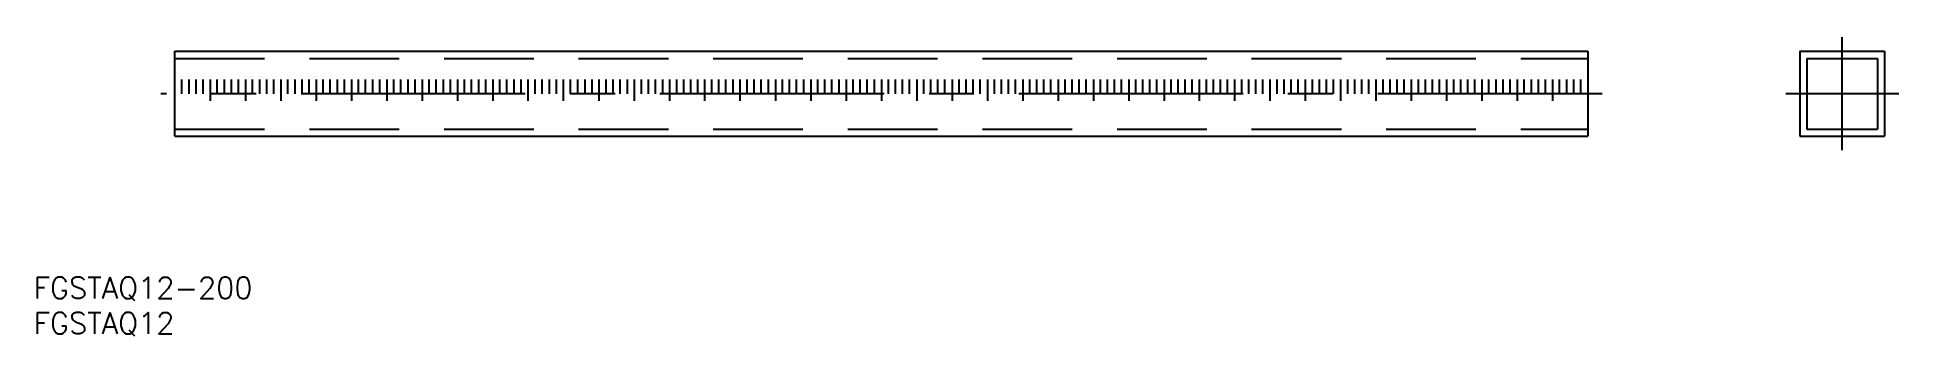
# Model space of a CAD drawing. Extents: x -19 to 244, y -28 to 14.
import ezdxf

# ---------------------------------------------------------------- set-up
doc = ezdxf.new("R2010")
doc.units = 0
doc.linetypes.add('CENTER', pattern=[50.8, 31.75, -6.35, 6.35, -6.35])
doc.linetypes.add('DASHED', pattern=[19.05, 12.7, -6.35])
doc.layers.get('0').update_dxf_attribs({"linetype": 'CONTINUOUS'})
doc.layers.add('CENTER', color=1, linetype='CONTINUOUS')
doc.styles.get("Standard").update_dxf_attribs({"font": 'txt.shx', "height": 3, "bigfont": 'bigfont.shx'})

msp = doc.modelspace()

# ---------------------------------------------------------------- linework, layer by layer
at = {"color": 7, "linetype": 'CONTINUOUS'}
for p, q in [((0, 0), (0, 12)), ((0, 12), (200, 12)), ((200, 12), (200, 0)), ((230, 12), (230, 0)), ((230, 12), (242, 12)), ((231, 11), (231, 1)), ((231, 11), (241, 11)), ((241, 11), (241, 1)), ((242, 12), (242, 0)), ((1, 6), (1, 8)), ((2, 6), (2, 8)), ((3, 6), (3, 8)), ((4, 6), (4, 8)), ((5, 8), (5, 5)), ((6, 6), (6, 8)), ((7, 6), (7, 8)), ((8, 6), (8, 8)), ((9, 6), (9, 8)), ((10, 8), (10, 5)), ((11, 6), (11, 8)), ((12, 6), (12, 8)), ((13, 6), (13, 8)), ((14, 6), (14, 8)), ((15, 8), (15, 5)), ((16, 6), (16, 8)), ((17, 6), (17, 8)), ((18, 6), (18, 8)), ((19, 6), (19, 8)), ((20, 8), (20, 5)), ((21, 6), (21, 8)), ((22, 6), (22, 8)), ((23, 6), (23, 8)), ((24, 6), (24, 8)), ((25, 8), (25, 5)), ((26, 6), (26, 8)), ((27, 6), (27, 8)), ((28, 6), (28, 8)), ((29, 6), (29, 8)), ((30, 8), (30, 5)), ((31, 6), (31, 8)), ((32, 6), (32, 8)), ((33, 6), (33, 8)), ((34, 6), (34, 8)), ((35, 8), (35, 5)), ((36, 6), (36, 8)), ((37, 6), (37, 8)), ((38, 6), (38, 8)), ((39, 6), (39, 8)), ((40, 8), (40, 5)), ((41, 6), (41, 8)), ((42, 6), (42, 8)), ((43, 6), (43, 8)), ((44, 6), (44, 8)), ((45, 8), (45, 5)), ((46, 6), (46, 8)), ((47, 6), (47, 8)), ((48, 6), (48, 8)), ((49, 6), (49, 8)), ((50, 5), (50, 8)), ((51, 6), (51, 8)), ((52, 6), (52, 8)), ((53, 6), (53, 8)), ((54, 6), (54, 8)), ((55, 5), (55, 8)), ((56, 6), (56, 8)), ((57, 8), (57, 6)), ((58, 8), (58, 6)), ((59, 8), (59, 6)), ((59, 8), (59, 6)), ((60, 8), (60, 5)), ((61, 8), (61, 6)), ((61, 8), (61, 6)), ((62, 8), (62, 6)), ((63, 8), (63, 6)), ((64, 8), (64, 6)), ((65, 8), (65, 5)), ((65, 8), (65, 6)), ((66, 8), (66, 6)), ((67, 8), (67, 6)), ((68, 8), (68, 6)), ((69, 8), (69, 6)), ((69, 8), (69, 6)), ((70, 8), (70, 5)), ((71, 8), (71, 6)), ((71, 8), (71, 6)), ((72, 8), (72, 6)), ((73, 8), (73, 6)), ((74, 6), (74, 8)), ((75, 5), (75, 8)), ((76, 6), (76, 8)), ((77, 6), (77, 8)), ((78, 6), (78, 8)), ((79, 6), (79, 8)), ((80, 5), (80, 8)), ((81, 6), (81, 8)), ((82, 6), (82, 8)), ((83, 6), (83, 8)), ((84, 6), (84, 8)), ((85, 8), (85, 5)), ((86, 6), (86, 8)), ((87, 6), (87, 8)), ((88, 6), (88, 8)), ((89, 6), (89, 8)), ((90, 8), (90, 5)), ((91, 6), (91, 8)), ((92, 6), (92, 8)), ((93, 6), (93, 8)), ((94, 6), (94, 8)), ((95, 8), (95, 5)), ((96, 6), (96, 8)), ((97, 6), (97, 8)), ((98, 6), (98, 8)), ((99, 6), (99, 8)), ((100, 8), (100, 5)), ((101, 6), (101, 8)), ((102, 6), (102, 8)), ((103, 6), (103, 8)), ((104, 6), (104, 8)), ((105, 8), (105, 5)), ((106, 6), (106, 8)), ((107, 6), (107, 8)), ((108, 6), (108, 8)), ((109, 6), (109, 8)), ((110, 8), (110, 5)), ((111, 6), (111, 8)), ((112, 6), (112, 8)), ((113, 6), (113, 8)), ((114, 6), (114, 8)), ((115, 8), (115, 5)), ((116, 6), (116, 8)), ((117, 6), (117, 8)), ((118, 6), (118, 8)), ((119, 6), (119, 8)), ((120, 8), (120, 5)), ((121, 6), (121, 8)), ((122, 6), (122, 8)), ((123, 6), (123, 8)), ((124, 6), (124, 8)), ((125, 8), (125, 5)), ((126, 6), (126, 8)), ((127, 6), (127, 8)), ((128, 6), (128, 8)), ((129, 6), (129, 8)), ((130, 8), (130, 5)), ((131, 6), (131, 8)), ((132, 6), (132, 8)), ((133, 6), (133, 8)), ((134, 6), (134, 8)), ((135, 8), (135, 5)), ((136, 6), (136, 8)), ((137, 6), (137, 8)), ((138, 6), (138, 8)), ((139, 6), (139, 8)), ((140, 8), (140, 5)), ((141, 6), (141, 8)), ((142, 6), (142, 8)), ((143, 6), (143, 8)), ((144, 6), (144, 8)), ((145, 8), (145, 5)), ((146, 6), (146, 8)), ((147, 6), (147, 8)), ((148, 6), (148, 8)), ((149, 6), (149, 8)), ((150, 8), (150, 5)), ((151, 6), (151, 8)), ((152, 6), (152, 8)), ((153, 6), (153, 8)), ((154, 6), (154, 8)), ((155, 8), (155, 5)), ((156, 6), (156, 8)), ((157, 6), (157, 8)), ((158, 6), (158, 8)), ((159, 6), (159, 8)), ((160, 8), (160, 5)), ((161, 6), (161, 8)), ((162, 6), (162, 8)), ((163, 6), (163, 8)), ((164, 6), (164, 8)), ((165, 8), (165, 5)), ((166, 6), (166, 8)), ((167, 6), (167, 8)), ((168, 6), (168, 8)), ((169, 6), (169, 8)), ((170, 8), (170, 5)), ((171, 6), (171, 8)), ((172, 6), (172, 8)), ((173, 6), (173, 8)), ((174, 6), (174, 8)), ((175, 8), (175, 5)), ((176, 6), (176, 8)), ((177, 6), (177, 8)), ((178, 6), (178, 8)), ((179, 6), (179, 8)), ((180, 8), (180, 5)), ((181, 6), (181, 8)), ((182, 6), (182, 8)), ((183, 6), (183, 8)), ((184, 6), (184, 8)), ((185, 8), (185, 5)), ((186, 6), (186, 8)), ((187, 6), (187, 8)), ((188, 6), (188, 8)), ((189, 6), (189, 8)), ((190, 8), (190, 5)), ((191, 6), (191, 8)), ((192, 6), (192, 8)), ((193, 6), (193, 8)), ((194, 6), (194, 8)), ((195, 8), (195, 5)), ((196, 6), (196, 8)), ((197, 6), (197, 8)), ((198, 6), (198, 8)), ((199, 6), (199, 8)), ((0, 0), (200, 0)), ((230, 0), (242, 0)), ((231, 1), (241, 1))]:
    msp.add_line(p, q, dxfattribs=at)
at = {"color": 3, "linetype": 'DASHED'}
for p, q in [((0, 11), (200, 11)), ((0, 1), (200, 1))]:
    msp.add_line(p, q, dxfattribs=at)
at = {"layer": 'CENTER', "color": 1, "linetype": 'CENTER'}
for p, q in [((236, -2), (236, 14)), ((202, 6), (-2, 6)), ((244, 6), (228, 6))]:
    msp.add_line(p, q, dxfattribs=at)

# ---------------------------------------------------------------- texts
at = {"color": 7, "linetype": 'CONTINUOUS'}
for s, p in [('FGSTAQ12-200', (-20, -23)), ('FGSTAQ12', (-20, -28))]:
    msp.add_text(s, height=3, dxfattribs=at).set_placement(p)

doc.saveas('drawing.dxf')
